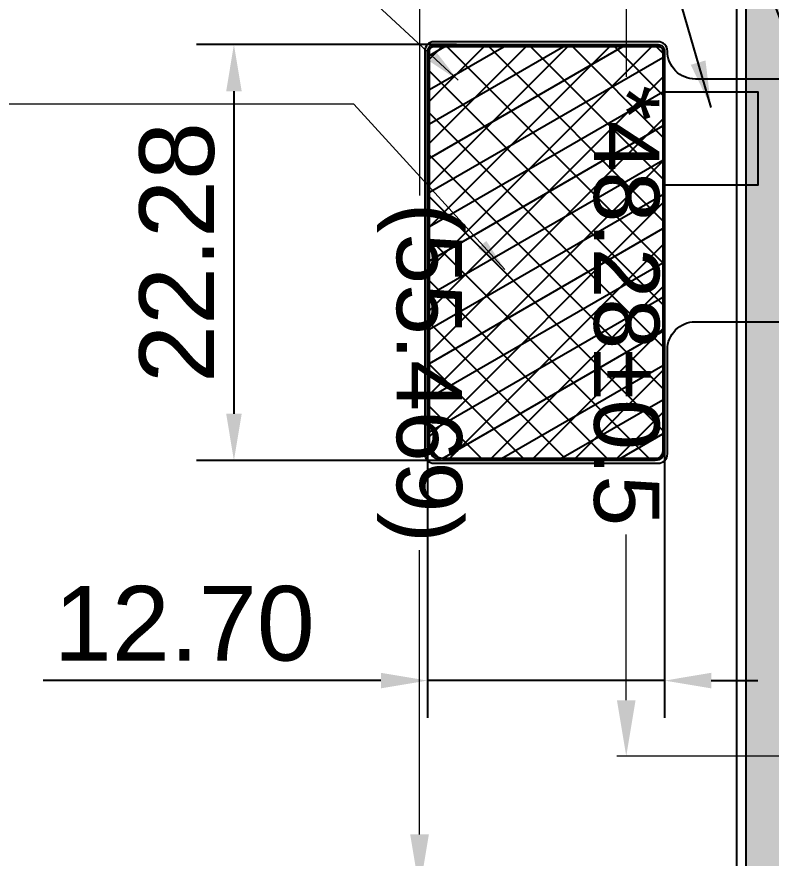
# Model space of a CAD drawing. Header units: millimetres. Extents: x 20905 to 43117, y -15595 to -5301.
# Drawn here: x 26292.27 to 26332.69, y -15050.12 to -15005.05 of the extents above; entities that cross this region are included whole.
import ezdxf

# ---------------------------------------------------------------- set-up
doc = ezdxf.new("R2010")
doc.units = ezdxf.units.MM
doc.header["$LTSCALE"] = 0.2
doc.header["$PDMODE"] = 35
for name, color, linetype in [('DIM', 4, 'Continuous'), ('FPC', 32, 'Continuous'), ('LCM', 5, 'Continuous'), ('LENS', 6, 'Continuous'), ('背胶', 2, 'Continuous')]:
    doc.layers.add(name, color=color, linetype=linetype)
doc.styles.add('TXT', font='arial.ttf', dxfattribs={"height": 3.5})
doc.styles.add('宋体', font='arial.ttf')
doc.dimstyles.new('D00A', dxfattribs={"dimtxt": 3, "dimasz": 2, "dimexe": 1.25, "dimexo": 0.625, "dimtad": 0, "dimdsep": 46, "dimtxsty": '宋体', "dimcen": 2.5, "dimclrd": 3, "dimclre": 3, "dimclrt": 3, "dimadec": 0, "dimazin": 0, "dimtfac": 1, "dimtmove": 0, "dimatfit": 3, "dimfxl": 1, "dimarcsym": 0})
doc.dimstyles.new('D3.0', dxfattribs={"dimtxt": 3, "dimasz": 1.8, "dimexe": 1.2, "dimexo": 1.2, "dimgap": 1.2, "dimtad": 0, "dimzin": 1, "dimdsep": 46, "dimtxsty": '宋体', "dimcen": 0, "dimclrd": 3, "dimclre": 3, "dimclrt": 3, "dimadec": 0, "dimazin": 0, "dimtfac": 1, "dimtmove": 0, "dimatfit": 3, "dimfxl": 1, "dimlwd": 5, "dimlwe": 5, "dimarcsym": 0})
doc.dimstyles.get("Standard").update_dxf_attribs({"dimtxt": 4, "dimasz": 2.5, "dimexe": 1, "dimexo": 1, "dimtad": 1, "dimdsep": 46, "dimtxsty": '宋体', "dimcen": 0.09, "dimclrd": 256, "dimclre": 256, "dimclrt": 256, "dimadec": 0, "dimazin": 0, "dimtp": 0.005, "dimtm": 0.005, "dimtfac": 1, "dimtofl": 0, "dimtmove": 0, "dimatfit": 3, "dimfxl": 1, "dimtolj": 1, "dimlwd": -1, "dimlwe": -1, "dimarcsym": 0})
doc.dimstyles.new('STANDARD$0', dxfattribs={"dimtxt": 1.8, "dimasz": 2, "dimexe": 0.5, "dimexo": 0.6, "dimgap": 0.3, "dimtad": 0, "dimzin": 9, "dimdsep": 46, "dimtxsty": 'TXT', "dimcen": -2, "dimclrd": 256, "dimclre": 256, "dimclrt": 256, "dimadec": 1, "dimazin": 2, "dimtp": 0.2, "dimtm": 0.2, "dimtfac": 0.5, "dimtmove": 0, "dimatfit": 3, "dimfxl": 1, "dimtolj": 2, "dimarcsym": 0})
doc.dimstyles.new('SVA', dxfattribs={"dimtxt": 3.5, "dimasz": 3, "dimexe": 0.5, "dimexo": 0.5, "dimtad": 0, "dimdec": 3, "dimdsep": 46, "dimtxsty": '宋体', "dimcen": 3, "dimadec": 0, "dimazin": 0, "dimtfac": 1, "dimtdec": 3, "dimtmove": 0, "dimatfit": 3, "dimfxl": 1.25, "dimlwd": 13, "dimlwe": 13, "dimarcsym": 0})

# ---------------------------------------------------------------- blocks, each defined once
blk = doc.blocks.new('*D12')
at = {"layer": 'Defpoints', "color": 0, "linetype": 'ByBlock', "transparency": 16777216}
for p in [(23672.431, -13836.075), (23624.151, -13845.204), (23672.431, -13856.532)]:
    blk.add_point(p, dxfattribs=at)
at = {"layer": 'DIM', "color": 0, "linetype": 'ByBlock', "lineweight": 13, "transparency": 16777216}
for p, q in [((23672.431, -13836.575), (23672.431, -13857.032)), ((23624.151, -13845.704), (23624.151, -13857.032)), ((23627.151, -13856.532), (23636.031, -13856.532)), ((23669.431, -13856.532), (23660.551, -13856.532))]:
    blk.add_line(p, q, dxfattribs=at)
at = {"layer": 'DIM', "color": 0, "linetype": 'ByBlock', "transparency": 16777216}
for points in [[(23627.151, -13856.032), (23627.151, -13857.032), (23624.151, -13856.532)], [(23669.431, -13856.032), (23669.431, -13857.032), (23672.431, -13856.532)]]:
    blk.add_solid(points, dxfattribs=at)
at = {"layer": 'DIM', "color": 0, "linetype": 'ByBlock', "transparency": 16777216, "insert": (23648.291, -13856.532), "char_height": 3.5, "attachment_point": 5, "style": '宋体'}
blk.add_mtext('*48.28±0.5', dxfattribs=at)
blk = doc.blocks.new('*D11')
at = {"layer": 'Defpoints', "color": 0, "linetype": 'ByBlock', "transparency": 16777216}
for p in [(23624.151, -13845.204), (23679.62, -13846.704), (23679.62, -13867.607)]:
    blk.add_point(p, dxfattribs=at)
at = {"layer": 'DIM', "color": 0, "linetype": 'ByBlock', "lineweight": 13, "transparency": 16777216}
for p, q in [((23624.151, -13845.704), (23624.151, -13868.107)), ((23679.62, -13847.204), (23679.62, -13868.107)), ((23627.151, -13867.607), (23642.391, -13867.607)), ((23676.62, -13867.607), (23661.38, -13867.607))]:
    blk.add_line(p, q, dxfattribs=at)
at = {"layer": 'DIM', "color": 0, "linetype": 'ByBlock', "transparency": 16777216}
for points in [[(23627.151, -13867.107), (23627.151, -13868.107), (23624.151, -13867.607)], [(23676.62, -13867.107), (23676.62, -13868.107), (23679.62, -13867.607)]]:
    blk.add_solid(points, dxfattribs=at)
at = {"layer": 'DIM', "color": 0, "linetype": 'ByBlock', "transparency": 16777216, "insert": (23651.886, -13867.607), "char_height": 3.5, "attachment_point": 5, "style": '宋体'}
blk.add_mtext('(55.469)', dxfattribs=at)
blk = doc.blocks.new('*D216')
at = {"layer": 'Defpoints', "color": 0}
for p in [(26326.98, -15027.108), (26314.28, -15027.443), (26314.28, -15040.607)]:
    blk.add_point(p, dxfattribs=at)
at = {"layer": 'DIM', "lineweight": -2}
for p, q in [((26326.98, -15027.608), (26326.98, -15042.607)), ((26314.28, -15027.943), (26314.28, -15042.607)), ((26311.78, -15040.607), (26293.693, -15040.607)), ((26326.98, -15040.607), (26314.28, -15040.607)), ((26329.48, -15040.607), (26331.98, -15040.607))]:
    blk.add_line(p, q, dxfattribs=at)
at = {"layer": 'DIM'}
for points in [[(26311.78, -15040.19), (26311.78, -15041.023), (26314.28, -15040.607)], [(26329.48, -15040.19), (26329.48, -15041.023), (26326.98, -15040.607)]]:
    blk.add_solid(points, dxfattribs=at)
at = {"layer": 'DIM', "insert": (26301.246, -15037.564), "char_height": 4, "attachment_point": 5, "style": '宋体'}
blk.add_mtext('\\A2;12.70', dxfattribs=at)
blk = doc.blocks.new('*D217')
at = {"layer": 'Defpoints', "color": 0}
for p in [(26316.329, -15006.533), (26303.905, -15028.813), (26317.925, -15028.813)]:
    blk.add_point(p, dxfattribs=at)
at = {"layer": 'DIM', "lineweight": -2}
for p, q in [((26315.829, -15006.533), (26301.905, -15006.533)), ((26303.905, -15009.033), (26303.905, -15026.313)), ((26317.425, -15028.813), (26301.905, -15028.813))]:
    blk.add_line(p, q, dxfattribs=at)
at = {"layer": 'DIM'}
for points in [[(26303.489, -15009.033), (26304.322, -15009.033), (26303.905, -15006.533)], [(26303.489, -15026.313), (26304.322, -15026.313), (26303.905, -15028.813)]]:
    blk.add_solid(points, dxfattribs=at)
at = {"layer": 'DIM', "insert": (26300.863, -15017.673), "char_height": 4, "attachment_point": 5, "rotation": 90, "style": '宋体'}
blk.add_mtext('\\A2;22.28', dxfattribs=at)
blk = doc.blocks.new('*D239')
at = {"layer": 'Defpoints', "color": 0}
for p in [(26330.849, -14948.71), (26335.753, -14998.006), (26330.849, -15006.627)]:
    blk.add_point(p, dxfattribs=at)
at = {"layer": 'DIM', "color": 3, "lineweight": -2}
for p, q in [((26330.849, -15006.127), (26330.849, -14946.71)), ((26335.753, -14997.506), (26335.753, -14946.71)), ((26328.349, -14948.71), (26308.042, -14948.71)), ((26335.753, -14948.71), (26330.849, -14948.71)), ((26338.253, -14948.71), (26340.753, -14948.71))]:
    blk.add_line(p, q, dxfattribs=at)
at = {"layer": 'DIM', "color": 3}
for points in [[(26328.349, -14948.293), (26328.349, -14949.126), (26330.849, -14948.71)], [(26338.253, -14948.293), (26338.253, -14949.126), (26335.753, -14948.71)]]:
    blk.add_solid(points, dxfattribs=at)
at = {"layer": 'DIM', "color": 3, "insert": (26316.945, -14944.646), "char_height": 6, "attachment_point": 5, "style": '宋体'}
blk.add_mtext('\\A2;4.90', dxfattribs=at)
blk = doc.blocks.new('*D240')
at = {"layer": 'Defpoints', "color": 0}
for p in [(26330.849, -14932.679), (26336.233, -14995.777), (26330.849, -15006.627)]:
    blk.add_point(p, dxfattribs=at)
at = {"layer": 'DIM', "lineweight": -2}
for p, q in [((26330.849, -15006.127), (26330.849, -14930.679)), ((26336.233, -14995.277), (26336.233, -14930.679)), ((26328.349, -14932.679), (26308.251, -14932.679)), ((26336.233, -14932.679), (26330.849, -14932.679)), ((26338.733, -14932.679), (26341.233, -14932.679))]:
    blk.add_line(p, q, dxfattribs=at)
at = {"layer": 'DIM'}
for points in [[(26328.349, -14932.262), (26328.349, -14933.096), (26330.849, -14932.679)], [(26338.733, -14932.262), (26338.733, -14933.096), (26336.233, -14932.679)]]:
    blk.add_solid(points, dxfattribs=at)
at = {"layer": 'DIM', "insert": (26317.05, -14928.614), "char_height": 6, "attachment_point": 5, "style": '宋体'}
blk.add_mtext('\\A2;5.38', dxfattribs=at)
blk = doc.blocks.new('LCM.')
at = {"layer": 'DIM', "linetype": 'ByBlock'}
dim = blk.add_linear_dim(base=(44.46, -236.196), p1=(-3.82, -224.868), p2=(44.46, -215.7392), text='*<>', dimstyle='SVA', override={"dimtol": 1, "dimtp": 0.5, "dimtm": 0.5}, dxfattribs=at)
dim.commit()
dim.dimension.update_dxf_attribs({"geometry": '*D12', "text_midpoint": (20.32, -236.196), "dimtype": 128, "insert": (-23627.9712, 13620.3361)})
dim = blk.add_linear_dim(base=(51.6492, -247.2708), p1=(-3.82, -224.868), p2=(51.6492, -226.368), text='(<>)', dimstyle='SVA', dxfattribs=at)
dim.commit()
dim.dimension.update_dxf_attribs({"geometry": '*D11', "text_midpoint": (23.9146, -247.2708), "insert": (-23627.9712, 13620.3361)})

msp = doc.modelspace()

# ---------------------------------------------------------------- hatches: boundary and pattern name
at = {"layer": 'FPC'}
h = msp.add_hatch(dxfattribs=at)
h.set_pattern_fill('ANSI37', color=0, scale=0.5, style=0)
h.set_pattern_definition([(45, (7415.1147, -2363.4404), (-1.12253202, 1.12253202), []), (135, (7415.1147, -2363.4404), (-1.12253202, -1.12253202), [])])
edge = h.paths.add_edge_path()
edge.add_line((26314.2803, -15027.9635), (26314.2803, -15006.883))
edge.add_arc((26314.6303, -15006.883), 0.35, 90, 180, ccw=False)
edge.add_line((26314.6303, -15006.533), (26326.6303, -15006.533))
edge.add_arc((26326.6303, -15006.883), 0.35, -0.01293, 90, ccw=False)
edge.add_arc((26328.6303, -15006.8835), 1.65, 179.98707, 180)
edge.add_line((26326.9803, -15006.8835), (26326.9803, -15028.3135))
edge.add_arc((26326.4803, -15028.3135), 0.5, -90, 0, ccw=False)
edge.add_line((26326.4803, -15028.8135), (26315.1303, -15028.8135))
edge.add_arc((26315.1303, -15027.9635), 0.85, 180, 270, ccw=False)
h = msp.add_hatch(dxfattribs=at)
h.set_pattern_fill('ANSI31', color=6, scale=0.5, angle=345, style=0)
h.set_pattern_definition([(30, (7415.1147, -2363.4404), (-0.79375, 1.37481533), [])])
edge = h.paths.add_edge_path()
edge.add_line((26314.3803, -15027.9635), (26314.3803, -15006.883))
edge.add_arc((26314.6303, -15006.883), 0.25, 90, 180, ccw=False)
edge.add_line((26314.6303, -15006.633), (26326.6303, -15006.633))
edge.add_arc((26326.6303, -15006.883), 0.25, -0.01293, 90, ccw=False)
edge.add_arc((26328.6303, -15006.8835), 1.75, 179.98707, 180)
edge.add_line((26326.8803, -15006.8835), (26326.8803, -15028.3135))
edge.add_arc((26326.4803, -15028.3135), 0.4, -90, 0, ccw=False)
edge.add_line((26326.4803, -15028.7135), (26315.1303, -15028.7135))
edge.add_arc((26315.1303, -15027.9635), 0.75, 180, 270, ccw=False)
at = {"layer": '背胶'}
h = msp.add_hatch(dxfattribs=at)
h.set_pattern_fill('ANSI36', color=256, scale=0.25, style=0)
h.set_pattern_definition([(45, (1179.65166, 0), (0.420949506, 1.54348152), [1.984375, -0.396875, 0, -0.396875])])
edge = h.paths.add_edge_path()
edge.add_arc((26336.5685, -14993.6031), 0.2, 129.49172, 270)
edge.add_line((26336.5685, -14993.8031), (26447.3402, -14993.8031))
edge.add_arc((26447.3402, -14995.3031), 1.5, 41.5319, 90, ccw=False)
edge.add_line((26448.4631, -14994.3085), (26449.4149, -14995.3831))
edge.add_line((26449.4149, -14995.3831), (26565.5053, -14995.3831))
edge.add_arc((26565.5053, -14996.8831), 1.5, 0, 90, ccw=False)
edge.add_line((26567.0053, -14996.8831), (26567.0053, -15144.0932))
edge.add_arc((26561.9838, -15130.5339), 14.4593, 290.32131, 291.45138)
edge.add_arc((26563.168, -15133.525), 11.2423, 291.40921, 302.16965)
edge.add_arc((26563.8864, -15134.731), 9.839, 302.36747, 306.12244)
edge.add_arc((26564.205, -15135.1561), 9.3078, 306.08083, 326.5369)
edge.add_arc((26562.8019, -15134.2405), 10.9832, 326.5885, 337.87808)
edge.add_arc((26559.878, -15133.0336), 14.1464, 337.80904, 346.01162)
edge.add_arc((26554.7963, -15131.7552), 19.3864, 345.976, 351.8626)
edge.add_arc((26546.8139, -15130.5722), 27.456, 351.77667, 355.96973)
edge.add_arc((26530.3972, -15129.4133), 43.9135, 355.96676, 358.9018)
edge.add_line((26574.3026, -15130.2549), (26574.3109, -15129.8006))
edge.add_line((26574.3109, -15129.8006), (26574.3169, -15129.3476))
edge.add_line((26574.3169, -15129.3476), (26574.3206, -15128.8945))
edge.add_line((26574.3206, -15128.8945), (26574.322, -15128.441))
edge.add_line((26574.322, -15128.441), (26574.322, -15005.2384))
edge.add_line((26574.322, -15005.2384), (26574.3214, -15005.0447))
edge.add_line((26574.3214, -15005.0447), (26574.3206, -15004.8508))
edge.add_arc((26479.822, -15005.2797), 94.4996, 0.260069, 0.726301)
edge.add_arc((26502.1179, -15005.0023), 72.202, 0.730455, 1.183332)
edge.add_arc((26560.9073, -15003.7897), 13.4, 1.19088, 90)
edge.add_line((26560.9073, -14990.3897), (26344.9633, -14990.3897))
edge.add_arc((26344.9632, -15003.7897), 13.4, 89.99985, 129.49172)
edge = h.paths.add_edge_path()
edge.add_arc((26335.0353, -14995.0674), 0.2, 0, 137.47361, ccw=False)
edge.add_line((26335.2353, -14995.0674), (26335.2353, -15003.8476))
edge.add_line((26335.2353, -15003.8476), (26333.4003, -15003.8476))
edge.add_line((26333.4003, -15003.8476), (26333.4003, -15025.8157))
edge.add_line((26333.4003, -15025.8157), (26335.2353, -15025.8157))
edge.add_line((26335.2353, -15025.8157), (26335.2353, -15043.8522))
edge.add_line((26335.2353, -15043.8522), (26334.2353, -15043.8522))
edge.add_line((26334.2353, -15043.8522), (26334.2353, -15110.3921))
edge.add_line((26334.2353, -15110.3921), (26335.2353, -15110.3921))
edge.add_line((26335.2353, -15110.3921), (26335.2353, -15139.4631))
edge.add_arc((26336.7353, -15139.4631), 1.5, 180, 270)
edge.add_line((26336.7353, -15140.9631), (26566.5053, -15140.9631))
edge.add_line((26566.5053, -15140.9631), (26566.5053, -15144.368))
edge.add_arc((26561.9838, -15130.6339), 14.4593, 283.63545, 288.2223, ccw=False)
edge.add_arc((26561.0575, -15126.9837), 18.225, 280.63678, 283.76031, ccw=False)
edge.add_arc((26559.9178, -15120.4939), 24.8138, 274.80248, 280.45705, ccw=False)
edge.add_arc((26558.5899, -15104.3979), 40.9644, 271.3116, 274.76857, ccw=False)
edge.add_line((26559.5275, -15145.3516), (26559.0171, -15145.3622))
edge.add_line((26559.0171, -15145.3622), (26558.5074, -15145.3699))
edge.add_line((26558.5074, -15145.3699), (26557.9978, -15145.3746))
edge.add_line((26557.9978, -15145.3746), (26557.4876, -15145.3764))
edge.add_line((26557.4876, -15145.3764), (26348.1829, -15145.3764))
edge.add_line((26348.1829, -15145.3764), (26347.7293, -15145.375))
edge.add_line((26347.7293, -15145.375), (26347.2763, -15145.3713))
edge.add_line((26347.2763, -15145.3713), (26346.8232, -15145.3653))
edge.add_line((26346.8232, -15145.3653), (26346.369, -15145.357))
edge.add_arc((26347.2113, -15101.4772), 43.8879, 265.96355, 268.90027, ccw=False)
edge.add_arc((26346.0527, -15117.8754), 27.4488, 261.77239, 265.96652, ccw=False)
edge.add_arc((26344.8698, -15125.8531), 19.3839, 255.97086, 261.85818, ccw=False)
edge.add_arc((26343.5916, -15130.9324), 14.1464, 247.80395, 256.00654, ccw=False)
edge.add_arc((26342.3847, -15133.8553), 10.9841, 236.58425, 247.87298, ccw=False)
edge.add_arc((26341.4686, -15135.259), 9.308, 216.07707, 236.53293, ccw=False)
edge.add_arc((26341.8931, -15134.9409), 9.8383, 212.36315, 216.11836, ccw=False)
edge.add_arc((26343.099, -15134.2227), 11.2414, 201.40408, 212.16529, ccw=False)
edge.add_arc((26346.0912, -15133.0384), 14.4594, 193.63038, 201.44626, ccw=False)
edge.add_arc((26349.7428, -15132.112), 18.2265, 190.63197, 193.75525, ccw=False)
edge.add_arc((26356.2372, -15130.9721), 24.8199, 184.79905, 190.45224, ccw=False)
edge.add_arc((26372.349, -15129.6438), 40.9864, 181.30989, 184.76504, ccw=False)
edge.add_line((26331.3734, -15130.5808), (26331.3628, -15130.0703))
edge.add_line((26331.3628, -15130.0703), (26331.3552, -15129.5607))
edge.add_line((26331.3552, -15129.5607), (26331.3504, -15129.0511))
edge.add_line((26331.3504, -15129.0511), (26331.3486, -15128.5408))
edge.add_line((26331.3486, -15128.5408), (26331.3486, -15005.4385))
edge.add_line((26331.3486, -15005.4385), (26331.3492, -15005.2447))
edge.add_line((26331.3492, -15005.2447), (26331.35, -15005.0506))
edge.add_arc((26425.8318, -15005.4796), 94.4827, 179.273633, 179.739865, ccw=False)
edge.add_arc((26403.6806, -15005.2042), 72.3298, 178.817223, 179.269327, ccw=False)
edge.add_arc((26344.7632, -15003.9897), 13.4, 137.47361, 178.80897, ccw=False)

# ---------------------------------------------------------------- linework, layer by layer
at = {"color": 6}
msp.add_lwpolyline([(26326.8803, -15009.0611), (26331.9803, -15009.0611), (26331.9803, -15014.0611), (26326.8803, -15014.0611)], dxfattribs=at)
at = {"layer": 'FPC'}
msp.add_lwpolyline([(26336.5532, -15008.3835), (26328.6303, -15008.3835, -0.4142797), (26327.1303, -15006.8831, 0.4142797), (26326.6303, -15006.383), (26314.6303, -15006.383, 0.4142136), (26314.1303, -15006.883), (26314.1303, -15028.4635, 0.4142136), (26314.6303, -15028.9635), (26326.6303, -15028.9635, 0.4142136), (26327.1303, -15028.4635), (26327.1303, -15022.883, -0.4142136), (26328.6303, -15021.383), (26333.1506, -15021.383, -0.4142136)], format="xyb", dxfattribs=at)
at = {"layer": 'FPC', "color": 0}
msp.add_lwpolyline([(26314.2803, -15027.9635), (26314.2803, -15006.883, -0.4142136), (26314.6303, -15006.533), (26326.6303, -15006.533, -0.4142797), (26326.9803, -15006.8831, 0.0000564), (26326.9803, -15006.8835), (26326.9803, -15028.3135, -0.4142136), (26326.4803, -15028.8135), (26315.1303, -15028.8135, -0.4142136)], format="xyb", close=True, dxfattribs=at)
at = {"layer": 'FPC', "color": 6}
msp.add_lwpolyline([(26314.3803, -15027.9635), (26314.3803, -15006.883, -0.4142136), (26314.6303, -15006.633), (26326.6303, -15006.633, -0.4142797), (26326.8803, -15006.8831, 0.0000564), (26326.8803, -15006.8835), (26326.8803, -15028.3135, -0.4142136), (26326.4803, -15028.7135), (26315.1303, -15028.7135, -0.4142136)], format="xyb", close=True, dxfattribs=at)
at = {"layer": 'LENS', "linetype": 'Continuous'}
msp.add_lwpolyline([(26557.4885, -15145.8764), (26348.1822, -15145.8764), (26347.7265, -15145.875), (26347.2709, -15145.8713), (26346.8154, -15145.8653), (26346.3598, -15145.8569, -0.0128146), (26344.0868, -15145.755, -0.018299), (26342.0534, -15145.5366, -0.0256892), (26340.0497, -15145.144, -0.0358007), (26338.0588, -15144.4935, -0.0492896), (26336.0603, -15143.441, -0.0894933), (26333.5416, -15141.0346, -0.0164075), (26333.1602, -15140.4741, -0.0470075), (26332.1674, -15138.5076, -0.0341073), (26331.5532, -15136.5642, -0.0136319), (26331.3376, -15135.5663, -0.0246794), (26331.0061, -15133.0904, -0.0150803), (26330.8735, -15130.5917), (26330.8629, -15130.0793), (26330.8552, -15129.5668), (26330.8504, -15129.0543), (26330.8486, -15128.5417), (26330.8486, -15005.2377), (26330.8492, -15005.0429)], format="xyb", dxfattribs=at)
at = {"layer": '背胶', "linetype": 'Continuous'}
msp.add_lwpolyline([(26331.3486, -15128.5408), (26331.3486, -15005.4385), (26331.3492, -15005.2447), (26331.35, -15005.0506, -0.0020343), (26331.3566, -15004.2818, -0.0019727)], format="xyb", dxfattribs=at)

# ---------------------------------------------------------------- block references
at = {"layer": 'LCM', "rotation": 270}
msp.add_blockref('LCM.', (26561.1213, -15000.2031), dxfattribs=at)

# ---------------------------------------------------------------- dimensions: what is measured, and where the dimension line sits
at = {"layer": 'DIM'}
for base, p1, override, picture, middle in [((26330.8486, -14932.6791), (26336.2333, -14995.7773), {"dimtxt": 6, "dimasz": 2.5, "dimexe": 2, "dimexo": 0.5, "dimgap": 1, "dimtad": 1, "dimzin": 0, "dimtxsty": '宋体', "dimaunit": 1, "dimadec": 4, "dimatfit": 0, "dimtvp": 0.928571, "dimarcsym": 2}, '*D240', (26317.0499, -14928.6136)), ((26330.8486, -14948.7097), (26335.7533, -14998.0056), {"dimtxt": 6, "dimasz": 2.5, "dimexe": 2, "dimexo": 0.5, "dimgap": 1, "dimtad": 1, "dimzin": 0, "dimtxsty": '宋体', "dimclrd": 3, "dimclre": 3, "dimclrt": 3, "dimaunit": 1, "dimadec": 4, "dimatfit": 0, "dimtvp": 0.928571, "dimarcsym": 2}, '*D239', (26316.9455, -14944.6463))]:
    dim = msp.add_linear_dim(base=base, p1=p1, p2=(26330.8486, -15006.627), dimstyle='STANDARD$0', override=override, dxfattribs=at)
    dim.commit()
    dim.dimension.update_dxf_attribs({"geometry": picture, "text_midpoint": middle})
dim = msp.add_linear_dim(base=(26303.9052, -15028.8135), p1=(26316.3292, -15006.533), p2=(26317.9252, -15028.8135), angle=90, dimstyle='STANDARD$0', override={"dimtxt": 4, "dimasz": 2.5, "dimexe": 2, "dimexo": 0.5, "dimgap": 1, "dimtad": 1, "dimzin": 0, "dimtxsty": '宋体', "dimaunit": 1, "dimadec": 4, "dimatfit": 0, "dimtvp": 0.928571, "dimarcsym": 2}, dxfattribs=at)
dim.commit()
dim.dimension.update_dxf_attribs({"geometry": '*D217', "text_midpoint": (26300.8629, -15017.6733)})
dim = msp.add_linear_dim(base=(26314.2803, -15040.6068), p1=(26326.9803, -15027.1077), p2=(26314.2803, -15027.4431), dimstyle='STANDARD$0', override={"dimtxt": 4, "dimasz": 2.5, "dimexe": 2, "dimexo": 0.5, "dimgap": 1, "dimtad": 1, "dimzin": 0, "dimtxsty": '宋体', "dimaunit": 1, "dimadec": 4, "dimatfit": 0, "dimtvp": 0.928571, "dimarcsym": 2}, dxfattribs=at)
dim.commit()
dim.dimension.update_dxf_attribs({"geometry": '*D216', "text_midpoint": (26301.2464, -15040.6068), "dimtype": 160})

# ---------------------------------------------------------------- leaders
msp.add_leader([(26329.4763, -15009.9012), (26323.4463, -14989.2122), (26308.7648, -14989.2122)], dimstyle='Standard', override={"dimgap": 0.625, "dimtad": 0, "dimfxl": 1.25, "dimarcsym": 1})
at = {"color": 2, "lineweight": 0}
for points in [[(26315.9153, -15008.4422), (26309.6857, -15002.659), (26233.8359, -15002.659)], [(26318.4215, -15018.578), (26310.3281, -15009.7188), (26233.9307, -15009.7188)]]:
    msp.add_leader(points, dimstyle='D3.0', override={"dimtxt": 5, "dimdec": 1, "dimtol": 1, "dimtp": 0.2, "dimtm": 0.2, "dimlwd": 0, "dimlwe": 0}, dxfattribs=at)
at = {"layer": 'DIM'}
msp.add_leader([(26335.191, -15010.4577), (26323.2844, -14979.1328), (26289.9925, -14979.1328)], dimstyle='D00A', dxfattribs=at)

doc.saveas('drawing.dxf')
